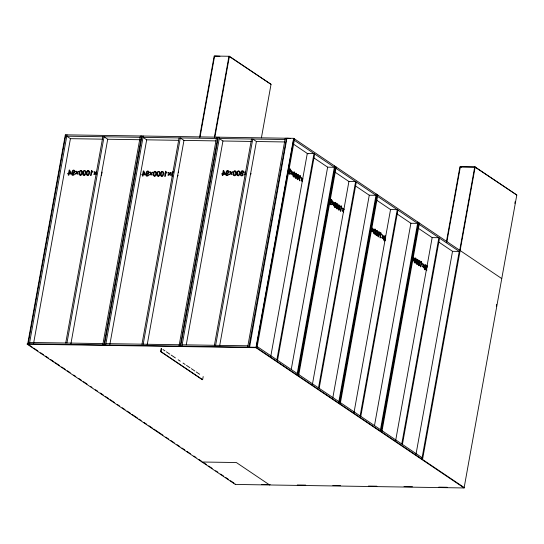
<?xml version="1.0" encoding="UTF-8"?>
<svg xmlns="http://www.w3.org/2000/svg" width="544" height="544" viewBox="0 0 544 544"><rect width="100%" height="100%" fill="white"/><g stroke="black" fill="none" stroke-linecap="round" stroke-linejoin="round"><path stroke-width="0.82" d="M385.655 237.925C385.92 232.268 381.813 239.217 384.404 240.904A1.435 0.721 -89.1 0 0 384.9 240.679M101.687 174.202L102.068 172.101M446.386 241.951L459.925 166.729L475.17 166.96L516.8 195.017L464.093 487.954L235.334 484.446L27.2 344.189L27.275 343.767L256.034 347.276L464.168 487.533L463.712 487.526M27.73 343.774L65.328 134.83L293.631 138.332L501.765 278.589L501.303 278.582M28.193 343.781L65.783 134.837M29.41 343.801L67.007 134.858M33.612 343.264L70.428 138.666L66.762 136.197L140.121 137.319M65.722 343.019L102.83 136.748M66.939 343.033L104.054 136.768L107.719 139.237L140.427 139.733M70.904 343.835L107.719 139.237M102.768 344.923L140.359 135.98M103.986 344.944L141.583 136M104.441 344.95L142.038 136.007M105.665 344.971L143.256 136.027M109.868 344.434L146.683 139.828L143.018 137.36L216.376 138.489M141.97 344.182L179.085 137.918M143.194 344.202L180.309 137.938L183.967 140.406L215.846 140.889M147.159 345.005L183.967 140.406M203.184 376.557L202.62 379.671L202.239 379.671L160.616 351.614L161.174 348.493M199.573 137.115L214.159 56.046L229.412 56.277L271.034 84.334L261.412 137.822M202.62 379.671L160.997 351.621L161.554 348.5M200.029 137.122L214.615 56.052L219.926 56.297M214.363 137.34L228.949 56.27L271.034 84.334M214.826 137.353L229.412 56.277M179.017 346.093L216.614 137.149M180.241 346.113L217.838 137.17M180.696 346.12L218.294 137.176M181.92 346.14L219.511 137.197M186.272 344.767L222.938 140.998L219.273 138.53L285.002 139.536M214.411 345.297L251.525 139.026M215.635 345.311L252.749 139.046L256.408 141.515L284.424 141.943M219.599 346.113L256.408 141.515M247.649 347.147L285.24 138.203M248.866 347.167L286.464 138.224M464.093 487.954L255.959 347.691L293.631 138.332M256.285 347.439L293.882 138.496M256.952 347.888L294.549 138.944M235.334 484.446L235.409 484.031M270.769 356.381L307.285 153.449L313.997 153.551L276.882 359.822M277.549 360.271L314.663 154M291.278 369.26L327.638 167.171L313.575 157.692M296.997 374.877L334.594 165.934M297.663 375.326L335.254 166.382M297.915 375.496L335.505 166.552M298.581 375.945L336.172 167.001M329.8 202.667L329.909 202.089M312.399 384.431L348.908 181.506L334.846 172.026M318.505 387.872L355.62 181.608L348.908 181.506M319.172 388.321L356.286 182.056M332.751 398.147L369.267 195.221L355.205 185.742M338.62 402.927L376.217 193.984M339.286 403.376L376.883 194.432M339.538 403.546L377.135 194.602M340.204 403.995L377.801 195.051M354.022 412.481L390.538 209.556L376.475 200.076M360.135 415.929L397.249 209.658L390.538 209.556M360.801 416.378L397.916 210.106M374.53 425.367L410.89 223.271L396.828 213.799M380.249 430.984L417.846 222.04M380.916 431.433L418.513 222.489M381.167 431.603L418.758 222.659M381.834 432.052L419.424 223.108M395.651 440.538L432.16 237.606L418.098 228.133M401.758 443.979L438.872 237.708L432.16 237.606M402.424 444.428L439.538 238.156M446.848 241.958L460.38 166.736L461.298 167.355M416.004 454.254L452.52 251.328L438.457 241.849M421.872 459.034L459.469 250.09M459.68 250.532L474.715 166.954L516.8 195.017M422.538 459.483L475.17 166.96M496.339 306.163L496.645 304.497M514.842 203.368L515.141 201.695M250.879 174.121L251.029 173.448M371.579 228.358L371.28 229.248M385.39 239.421L384.9 240.679M371.049 230.833L370.954 231.05A1.333 0.673 -89.1 0 1 370.729 231.35M178.078 175.304L177.575 176.14M427.305 266.417L426.646 268.716L426.775 270.484M413.256 258.563L414.004 257.829L414.14 258.4L413.392 259.134L413.454 260.889L413.107 259.413M245.024 171.822L244.562 172.244L245.364 173.352L244.161 174.44L244.474 174.876L245.677 173.788M96.628 171.537L95.431 172.625L94.629 171.51L94.166 171.931L94.969 173.04L93.765 174.128L94.078 174.556L95.282 173.475L96.091 174.59L96.553 174.175L95.744 173.053M173.244 171.979L172.224 174.549L172.686 176.059M427.332 265.778L426.414 267.913L426.442 270.681M173.359 171.394C171.646 172.128 170.904 175.284 172.319 176.521M290.523 138.448L286.919 138.23L249.574 347.337M70.428 138.666L102.299 139.148M146.683 139.828L178.554 140.318M222.938 140.998L251.797 141.44M460.632 166.906L474.966 167.124M327.638 167.171L334.349 167.273L294.304 140.284M369.267 195.221L375.979 195.323L335.934 168.334M410.89 223.271L417.602 223.373L377.556 196.391M452.52 251.328L459.231 251.43L419.186 224.441M29.648 342.462L103.006 343.59M105.903 343.631L179.262 344.753M182.158 344.801L247.887 345.807M27.2 344.189L255.959 347.691M160.616 351.614L160.997 351.621M202.028 462.006L236.348 462.529L269.647 484.976M261.671 484.432L270.144 484.561M297.255 484.976L305.728 485.105M332.84 485.52L340.469 485.642M368.424 486.071L376.897 486.2M404.008 486.615L412.481 486.744M438.75 487.145L447.222 487.274M293.223 143.976L307.952 153.898M257.19 346.555L297.235 373.538M298.819 374.605L338.864 401.594M340.442 402.662L380.487 429.644M382.072 430.712L422.117 457.694M162.914 349.5L164.995 350.907M166.382 351.839L169.85 354.178M171.238 355.11L175.399 357.918M178.174 359.788L180.261 361.189M183.036 363.059L185.116 364.466M186.504 365.398L189.972 367.737M191.359 368.669L194.827 371.008M196.214 371.946L199.682 374.279M27.275 343.767L32.198 347.086M33.606 348.031L37.822 350.873M40.637 352.77L43.445 354.668M45.56 356.089L48.368 357.986M50.476 359.407L53.992 361.774M55.4 362.726L59.622 365.568M61.73 366.989L65.246 369.356M67.354 370.777L70.169 372.674M73.685 375.04L75.793 376.462M78.608 378.359L81.416 380.256M83.524 381.677L87.04 384.044M90.556 386.417L91.963 387.362M95.479 389.735L97.587 391.156M100.402 393.047L103.217 394.944M105.325 396.365L108.841 398.738M110.248 399.684L114.464 402.526M117.28 404.423L119.388 405.844M122.203 407.742L125.011 409.632M127.119 411.053L130.635 413.426M132.042 414.372L137.666 418.166M139.074 419.111L141.182 420.532M143.997 422.43L146.812 424.327M148.92 425.748L152.436 428.114M153.843 429.06L162.982 435.22M165.798 437.118L168.606 439.015M170.714 440.436L174.23 442.802M177.045 444.7L179.86 446.597M181.968 448.018L184.783 449.915M186.891 451.336L190.407 453.703M193.922 456.069L196.03 457.497M198.846 459.388L201.654 461.285M203.762 462.706L206.577 464.603M208.685 466.024L212.201 468.391M215.716 470.764L217.831 472.185M220.64 474.076L223.455 475.973M225.563 477.394L228.378 479.291M230.486 480.712L234.002 483.086M101.245 175.1L101.476 175.474M178.384 172.101L178.507 172.591M343.713 211.813L343.366 210.344L344.107 209.61L343.971 209.039L343.23 209.773L342.876 208.304L342.938 210.052L342.196 210.786L342.332 211.351L343.074 210.623L343.427 212.099M412.624 257.38L412.971 258.842M294.624 173.135C293.046 182.757 292.896 168.735 294.624 173.135M296.609 174.474C295.038 184.096 294.889 170.075 296.609 174.474M298.602 175.814C297.024 185.436 296.874 171.414 298.602 175.814M335.845 203.653C334.268 213.275 334.118 199.254 335.845 203.653M337.831 204.993C336.253 214.615 336.104 200.593 337.831 204.993M339.816 206.332C338.246 215.954 338.096 201.933 339.816 206.332M375.34 230.268C373.762 239.897 373.612 225.869 375.34 230.268M377.325 231.608C375.748 241.237 375.598 227.208 377.325 231.608M379.311 232.948C377.74 242.57 377.59 228.548 379.311 232.948M385.376 237.034C383.799 246.656 383.649 232.635 385.376 237.034M415.908 259.209C414.331 268.831 414.181 254.81 415.908 259.209M417.894 260.549C416.323 270.171 416.167 256.149 417.894 260.549M419.886 261.888C418.309 271.51 418.159 257.489 419.886 261.888M425.945 265.968C424.368 275.597 424.218 261.576 425.945 265.968M72.508 171.782C73.957 175.671 75.024 167.906 72.508 171.782M146.649 172.652C148.104 176.548 149.172 168.776 146.649 172.652M226.542 172.149C227.997 176.045 229.065 168.273 226.542 172.149M241.291 172.373C242.74 176.27 243.807 168.504 241.291 172.373M290.931 170.483L290.272 172.421L289.292 171.435A3.318 1.666 -89.1 0 0 289.19 172.611L289.252 173.169A1.02 0.51 -89.1 0 0 289.551 173.699L290.122 173.169L290.238 173.917A1.333 0.673 -89.1 0 1 289.884 174.298L289.211 173.964A1.659 0.83 -89.1 0 1 288.959 173.346L289.626 169.116A1.734 0.87 -89.1 0 1 290.374 168.953L290.931 170.483M332.153 201.001L331.493 202.939L330.507 201.953A3.318 1.666 -89.1 0 0 330.412 203.13L330.473 203.687A1.02 0.51 -89.1 0 0 330.772 204.218L331.344 203.687L331.459 204.435A1.333 0.673 -89.1 0 1 331.106 204.809L330.432 204.483A1.659 0.83 -89.1 0 1 330.181 203.864L330.847 199.634A1.734 0.87 -89.1 0 1 331.588 199.471L332.153 201.001M290.584 170.51C289.496 174.617 289.381 166.933 290.584 170.51M331.806 201.028C330.711 205.136 330.596 197.452 331.806 201.028M81.77 171.775C79.703 181.295 78.649 167.124 81.77 171.775M85.415 171.829C83.348 181.349 82.287 167.178 85.415 171.829M89.053 171.89C86.986 181.404 85.925 167.232 89.053 171.89M155.917 172.652C153.85 182.165 152.789 167.994 155.917 172.652M159.555 172.706C157.488 182.22 156.427 168.048 159.555 172.706M163.2 172.761C161.126 182.274 160.072 168.11 163.2 172.761M235.81 172.149C233.743 181.662 232.682 167.491 235.81 172.149M239.448 172.203C237.381 181.716 236.327 167.552 239.448 172.203M294.95 173.332L294.148 176.78A1.435 0.721 -89.1 0 1 293.651 177.004C291.373 175.855 294.42 168.735 294.95 173.332M296.936 174.672L296.133 178.119A1.435 0.721 -89.1 0 1 295.637 178.344C293.366 177.194 296.405 170.075 296.936 174.672M298.921 176.011L298.126 179.459A1.435 0.721 -89.1 0 1 297.629 179.683C295.351 178.534 298.391 171.414 298.921 176.011M336.165 203.85L335.369 207.298A1.435 0.721 -89.1 0 1 334.873 207.522C332.595 206.373 335.641 199.254 336.165 203.85M338.157 205.19L337.355 208.638A1.435 0.721 -89.1 0 1 336.858 208.862C334.58 207.713 337.627 200.593 338.157 205.19M340.143 206.53L339.34 209.977A1.435 0.721 -89.1 0 1 338.844 210.202C336.573 209.052 339.612 201.933 340.143 206.53M375.659 230.466L374.864 233.913A1.435 0.721 -89.1 0 1 374.367 234.138C372.089 232.988 375.136 225.869 375.659 230.466M377.652 231.805L376.849 235.253A1.435 0.721 -89.1 0 1 376.353 235.477C374.075 234.328 377.121 227.208 377.652 231.805M379.637 233.145L378.835 236.592A1.435 0.721 -89.1 0 1 378.338 236.817C376.067 235.668 379.107 228.548 379.637 233.145M416.235 259.406L415.432 262.854A1.435 0.721 -89.1 0 1 414.936 263.078C412.658 261.929 415.704 254.81 416.235 259.406M418.22 260.746L417.418 264.194A1.435 0.721 -89.1 0 1 416.922 264.418C414.65 263.269 417.69 256.149 418.22 260.746M420.206 262.086L419.41 265.533A1.435 0.721 -89.1 0 1 418.914 265.758C416.636 264.608 419.676 257.489 420.206 262.086M426.272 266.172L425.469 269.62A1.435 0.721 -89.1 0 1 424.973 269.844C422.695 268.695 425.741 261.569 426.272 266.172M74.984 171.476L73.814 173.4L72.23 172.944A3.318 2.727 -56 0 0 72.216 174.053L72.393 174.522A1.02 0.836 -56 0 0 72.991 174.821L73.909 174.019L74.453 174.08L74.215 174.617A1.333 1.102 -56 0 1 73.651 175.161L72.44 175.256A1.659 1.367 -56 0 1 71.91 174.848L71.726 172.55L72.502 170.673A1.734 1.428 -56 0 1 73.78 170.088L74.746 170.585L74.984 171.476M149.124 172.346L147.954 174.27L146.37 173.815A3.318 2.727 -56 0 0 146.356 174.93L146.54 175.392A1.02 0.836 -56 0 0 147.132 175.692L148.056 174.889L148.6 174.957L148.362 175.488A1.333 1.102 -56 0 1 147.798 176.032L146.581 176.127A1.659 1.367 -56 0 1 146.05 175.719L145.867 173.42L146.649 171.544A1.734 1.428 -56 0 1 147.927 170.966L148.893 171.455L149.124 172.346M229.017 171.85L227.848 173.774L226.27 173.312A3.318 2.727 -56 0 0 226.25 174.427L226.433 174.889A1.02 0.836 -56 0 0 227.025 175.188L227.95 174.386L228.494 174.454L228.256 174.991A1.333 1.102 -56 0 1 227.691 175.528L226.474 175.624A1.659 1.367 -56 0 1 225.95 175.216L225.767 172.924L226.542 171.04A1.734 1.428 -56 0 1 227.82 170.462L228.786 170.952L229.017 171.85M243.766 172.074L242.59 173.998L241.012 173.536A3.318 2.727 -56 0 0 240.992 174.651L241.176 175.114A1.02 0.836 -56 0 0 241.774 175.413L242.692 174.617L243.236 174.678L242.998 175.216A1.333 1.102 -56 0 1 242.434 175.76L241.216 175.848A1.659 1.367 -56 0 1 240.693 175.44L240.509 173.148L241.284 171.265A1.734 1.428 -56 0 1 242.563 170.687L243.528 171.183L243.766 172.074M79.193 172.808L79.22 174.76L80.573 175.42A1.435 1.176 -56 0 0 81.41 174.937C84.619 171.89 79.88 167.64 79.193 172.808M82.831 172.863L82.858 174.821L84.211 175.474A1.435 1.176 -56 0 0 85.048 174.991C88.257 171.945 83.518 167.695 82.831 172.863M86.469 172.917L86.503 174.876L87.856 175.535A1.435 1.176 -56 0 0 88.686 175.046C91.895 171.999 87.162 167.749 86.469 172.917M153.333 173.679L153.36 175.637L154.714 176.297A1.435 1.176 -56 0 0 155.55 175.807C158.76 172.761 154.02 168.511 153.333 173.679M156.971 173.733L157.005 175.692L158.358 176.351A1.435 1.176 -56 0 0 159.188 175.862C162.398 172.815 157.665 168.565 156.971 173.733M160.616 173.788L160.643 175.746L161.996 176.406A1.435 1.176 -56 0 0 162.833 175.916C166.042 172.876 161.303 168.62 160.616 173.788M233.226 173.176L233.26 175.134L234.614 175.794A1.435 1.176 -56 0 0 235.443 175.304C238.653 172.258 233.92 168.008 233.226 173.176M236.871 173.23L236.898 175.188L238.252 175.848A1.435 1.176 -56 0 0 239.088 175.358C242.298 172.319 237.558 168.062 236.871 173.23M67.959 173.359L67.857 173.937L68.49 173.951L68.265 175.182L68.843 175.188L69.061 173.958L71.094 173.992L69.659 170.048L69.19 170.041L68.592 173.373L67.959 173.359M69.584 171.061L69.17 173.38L70.632 173.4L69.584 171.061M91.474 170.36L90.549 175.522L91.12 175.528L91.841 171.51L92.861 172.285L92.97 171.68L91.474 170.36M142.1 174.236L141.998 174.814L142.63 174.821L142.412 176.052L142.984 176.059L143.208 174.828L145.241 174.862L143.806 170.925L143.33 170.911L142.732 174.243L142.1 174.236M143.725 171.938L143.31 174.25L144.779 174.277L143.725 171.938M165.614 171.238L164.689 176.392L165.267 176.399L165.988 172.38L167.001 173.162L167.11 172.55L165.614 171.238M221.993 173.733L221.891 174.311L222.523 174.318L222.306 175.549L222.877 175.556L223.101 174.325L225.134 174.359L223.7 170.422L223.23 170.415L222.632 173.74L221.993 173.733M223.618 171.435L223.203 173.747L224.672 173.774L223.618 171.435M300.03 175.46L299.418 180.826L300.138 176.807L300.628 177.99L300.737 177.385L300.03 175.46M341.251 205.979L340.632 211.344L341.36 207.325L341.85 208.508L341.958 207.903L341.251 205.979M380.746 232.594L380.127 237.959L380.854 233.94L381.344 235.124L381.453 234.518L380.746 232.594M421.314 261.535L420.696 266.9L421.423 262.881L421.913 264.064L422.022 263.459L421.314 261.535M291.625 171.027L291.686 172.768L290.938 173.502L291.074 174.073L291.822 173.339L292.169 174.814L292.108 173.06L292.856 172.326L292.72 171.761L291.972 172.489L291.625 171.027M301.662 177.786L301.723 179.534L300.975 180.268L301.111 180.839L301.859 180.105L302.206 181.58L302.144 179.826L302.892 179.092L302.756 178.52L302.008 179.255L301.662 177.786M332.84 201.545L332.908 203.286L332.16 204.02L332.296 204.592L333.037 203.857L333.39 205.333L333.329 203.578L334.07 202.844L333.934 202.273L333.193 203.007L332.84 201.545M372.341 228.16L372.402 229.901L371.654 230.636L371.79 231.207L372.538 230.472L372.885 231.948L372.824 230.194L373.565 229.466L373.429 228.895L372.688 229.622L372.341 228.16M382.371 234.92L382.439 236.667L381.691 237.402L381.827 237.973L382.575 237.238L382.922 238.714L382.86 236.96L383.602 236.225L383.466 235.654L382.724 236.388L382.371 234.92M422.946 263.86L423.008 265.608L422.26 266.336L422.396 266.907L423.144 266.179L423.49 267.655L423.429 265.894L424.177 265.166L424.041 264.595L423.293 265.329L422.946 263.86M76.242 171.231L75.779 171.646L76.582 172.761L75.378 173.842L75.691 174.277L76.894 173.189L77.704 174.311L78.166 173.896L77.357 172.774L78.56 171.686L78.248 171.258L77.044 172.339L76.242 171.231M150.382 172.101L149.926 172.516L150.722 173.631L149.525 174.712L149.838 175.148L151.035 174.066L151.844 175.182L152.306 174.767L151.497 173.645L152.701 172.564L152.388 172.128L151.184 173.21L150.382 172.101M168.769 172.38L168.307 172.802L169.109 173.91L167.906 174.998L168.218 175.433L169.422 174.345L170.231 175.467L170.694 175.046L169.884 173.93L171.088 172.842L170.775 172.407L169.572 173.495L168.769 172.38M230.275 171.598L229.82 172.02L230.615 173.128L229.418 174.216L229.731 174.644L230.928 173.563L231.737 174.685L232.2 174.264L231.39 173.142L232.594 172.06L232.281 171.625L231.078 172.713L230.275 171.598"/></g></svg>
